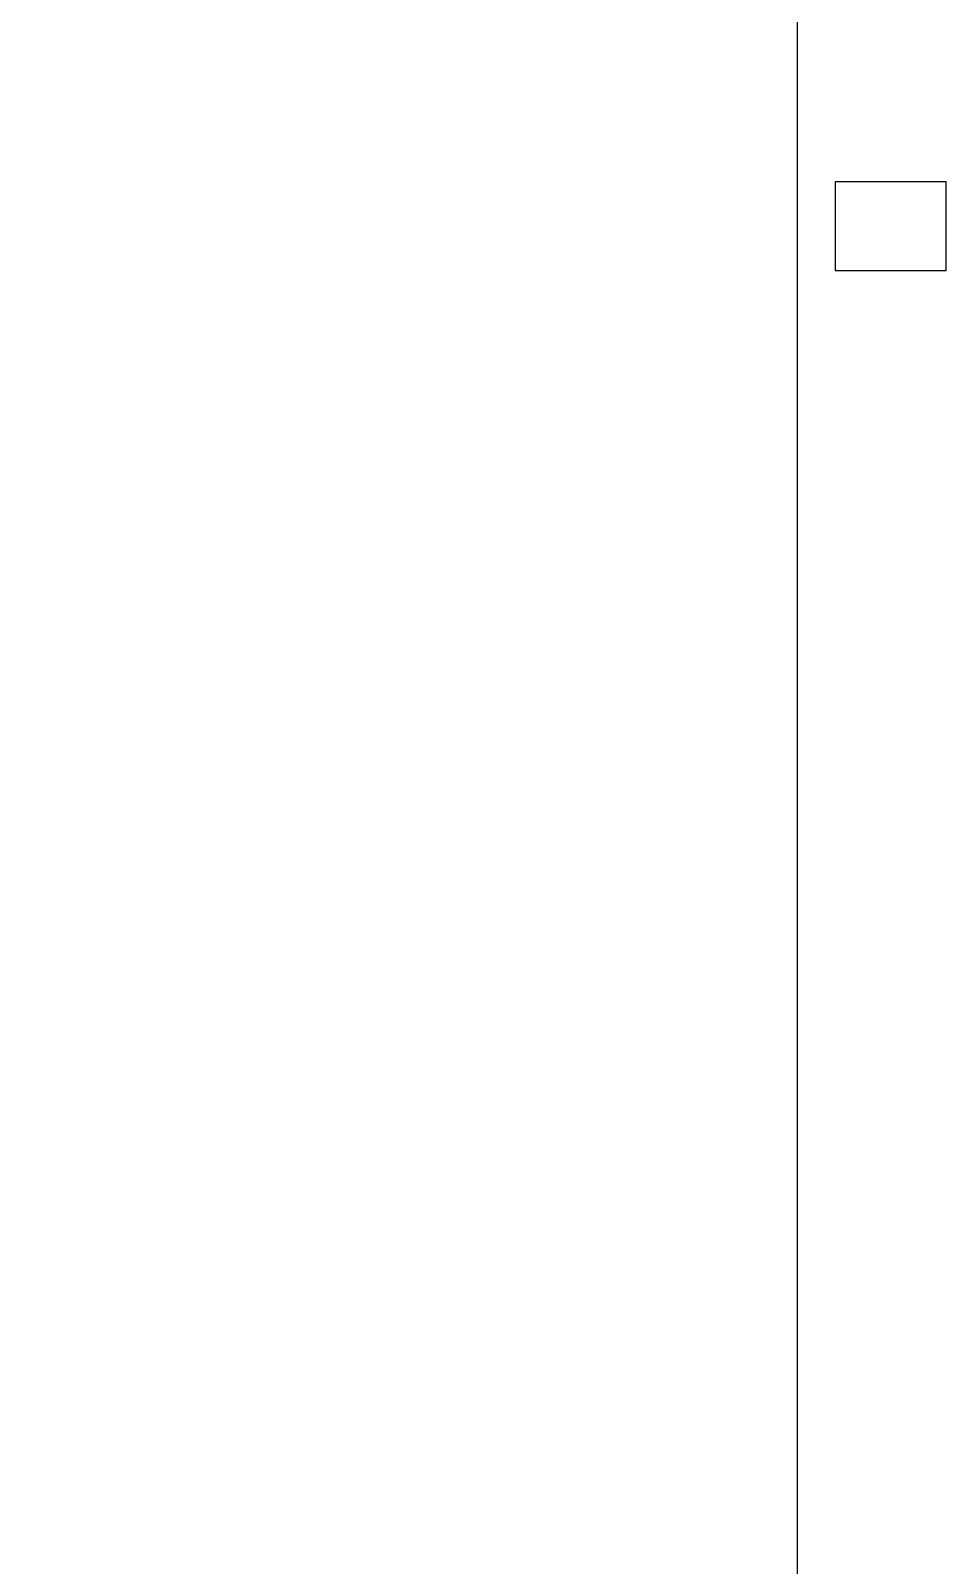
# Model space of a CAD drawing. Header units: metres. Extents: x 2 to 323, y -2 to 254.
# Drawn here: x 73.42 to 77.55, y 99.04 to 105.94 of the extents above; entities that cross this region are included whole.
import ezdxf

# ---------------------------------------------------------------- set-up
doc = ezdxf.new("R2010")
doc.units = ezdxf.units.M
doc.layers.add('REFERENCIA', color=7, linetype='Continuous')

msp = doc.modelspace()

# ---------------------------------------------------------------- linework, layer by layer
at = {"layer": 'REFERENCIA'}
msp.add_lwpolyline([(76.874, 127.131), (76.874, 82.281), (75.572, 80.191), (73.424, 80.191), (73.424, 67.661), (76.824, 67.661), (76.824, 37.361)], dxfattribs=at)
msp.add_lwpolyline([(77.046, 104.861), (77.546, 104.861), (77.546, 105.261), (77.046, 105.261), (77.046, 104.861)], close=True, dxfattribs=at)
msp.add_lwpolyline([(77.046, 104.861), (77.546, 104.861), (77.546, 105.261), (77.046, 105.261), (77.046, 104.861)], close=True, dxfattribs=at)
msp.add_lwpolyline([(77.046, 104.861), (77.546, 104.861), (77.546, 105.261), (77.046, 105.261), (77.046, 104.861)], close=True, dxfattribs=at)
msp.add_lwpolyline([(77.046, 104.861), (77.546, 104.861), (77.546, 105.261), (77.046, 105.261), (77.046, 104.861)], close=True, dxfattribs=at)

doc.saveas('drawing.dxf')
